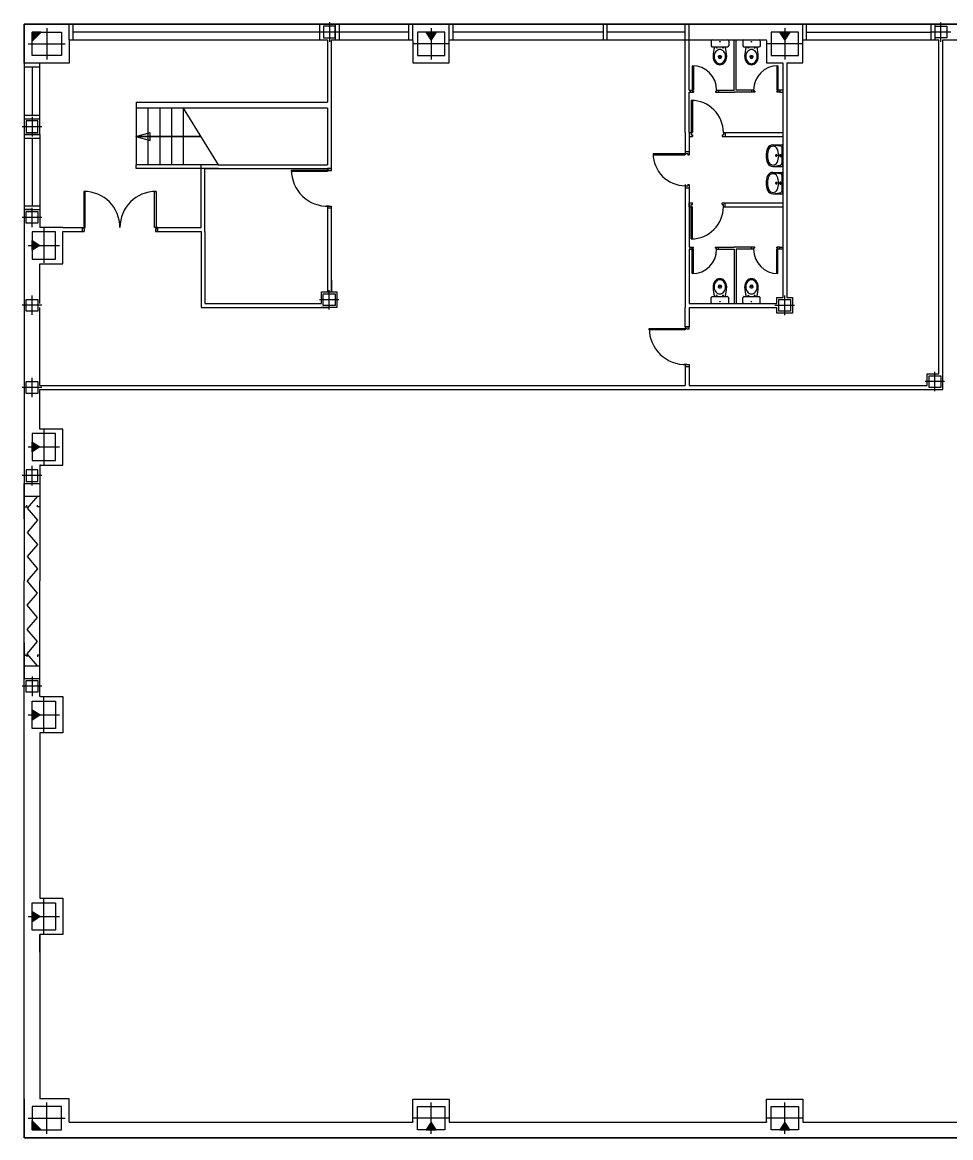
# Model space of a CAD drawing. Header units: millimetres. Extents: x 2385.3 to 2433.2, y 1897.2 to 1967.
# Drawn here: x 2385.91 to 2409.71, y 1938.44 to 1967.03 of the extents above; entities that cross this region are included whole.
import ezdxf

# ---------------------------------------------------------------- set-up
doc = ezdxf.new("R2010")
doc.units = ezdxf.units.MM
doc.linetypes.add('PLANTA1$0$CONTINUA', pattern=[0])

msp = doc.modelspace()

# ---------------------------------------------------------------- hatches: boundary and pattern name
for points in [[(2386.39, 1966.785), (2386.161, 1966.785), (2386.161, 1966.555)], [(2396.516, 1966.785), (2396.391, 1966.585), (2396.266, 1966.785)], [(2405.58, 1966.785), (2405.455, 1966.585), (2405.33, 1966.785)], [(2386.161, 1961.442), (2386.361, 1961.317), (2386.161, 1961.192)], [(2386.161, 1956.274), (2386.361, 1956.149), (2386.161, 1956.024)], [(2386.161, 1949.155), (2386.361, 1949.28), (2386.161, 1949.405)], [(2386.161, 1943.987), (2386.361, 1944.112), (2386.161, 1944.237)], [(2386.39, 1938.644), (2386.161, 1938.644), (2386.161, 1938.874)], [(2396.516, 1938.644), (2396.391, 1938.844), (2396.266, 1938.644)], [(2405.58, 1938.644), (2405.455, 1938.844), (2405.33, 1938.644)]]:
    msp.add_hatch(color=256).paths.add_polyline_path(points)

# ---------------------------------------------------------------- linework, layer by layer
for p, q in [((2393.782, 1967.035, 0), (2393.782, 1966.535, 0)), ((2409.457, 1966.533), (2409.457, 1967.033)), ((2385.961, 1965.985, 0), (2385.961, 1966.985, 0)), ((2385.961, 1966.985, 0), (2387.111, 1966.985, 0)), ((2395.908, 1966.985), (2385.961, 1966.985)), ((2385.961, 1966.985), (2385.961, 1966.185)), ((2385.961, 1966.985), (2433.249, 1966.985)), ((2386.161, 1966.185, 0), (2386.161, 1966.785, 0)), ((2386.161, 1966.785, 0), (2386.911, 1966.785, 0)), ((2386.39, 1966.785, 0), (2386.161, 1966.785, 0)), ((2386.161, 1966.785, 0), (2386.161, 1966.555, 0)), ((2386.161, 1966.555, 0), (2386.39, 1966.785, 0)), ((2386.536, 1966.885, 0), (2386.536, 1966.085, 0)), ((2386.911, 1966.785, 0), (2386.911, 1966.485, 0)), ((2387.111, 1966.585, 0), (2387.111, 1966.985)), ((2387.111, 1966.585, 0), (2387.111, 1966.985, 0)), ((2387.211, 1966.585, 0), (2387.211, 1966.985, 0)), ((2393.532, 1966.785, 0), (2387.211, 1966.785, 0)), ((2393.532, 1966.985, 0), (2393.532, 1966.585)), ((2394.032, 1966.785, 0), (2393.532, 1966.785, 0)), ((2393.932, 1966.935, 0), (2393.632, 1966.935, 0)), ((2393.632, 1966.935, 0), (2393.632, 1966.635, 0)), ((2393.732, 1966.985, 0), (2393.732, 1966.985, 0)), ((2393.932, 1966.985), (2393.932, 1966.585, 0)), ((2393.932, 1966.635, 0), (2393.932, 1966.935, 0)), ((2394.032, 1966.985), (2394.032, 1966.585, 0)), ((2395.821, 1966.785), (2394.032, 1966.785, 0)), ((2395.821, 1966.585, 0), (2395.821, 1966.985)), ((2404.986, 1966.985), (2395.921, 1966.985)), ((2395.921, 1966.585, 0), (2395.921, 1966.985)), ((2396.741, 1966.785, 0), (2396.041, 1966.785, 0)), ((2396.041, 1966.785, 0), (2396.041, 1966.485, 0)), ((2396.391, 1966.585, 0), (2396.266, 1966.785, 0)), ((2396.266, 1966.785, 0), (2396.516, 1966.785, 0)), ((2396.391, 1966.885, 0), (2396.391, 1966.085, 0)), ((2396.516, 1966.785, 0), (2396.391, 1966.585, 0)), ((2396.741, 1966.185, 0), (2396.741, 1966.785, 0)), ((2396.851, 1966.585, 0), (2396.851, 1966.985)), ((2396.951, 1966.585, 0), (2396.951, 1966.985)), ((2400.805, 1966.785), (2396.951, 1966.785)), ((2400.805, 1966.585), (2400.805, 1966.985)), ((2400.805, 1966.585, 0), (2400.805, 1966.985, 0)), ((2400.905, 1966.585, 0), (2400.905, 1966.985, 0)), ((2402.905, 1966.785, 0), (2400.905, 1966.785, 0)), ((2402.905, 1966.585, 0), (2402.905, 1966.985, 0)), ((2403.005, 1966.585, 0), (2403.005, 1966.985, 0)), ((2414.05, 1966.985, 0), (2404.986, 1966.985, 0)), ((2405.805, 1966.785), (2405.105, 1966.785)), ((2405.105, 1966.785), (2405.105, 1966.485)), ((2405.455, 1966.585), (2405.33, 1966.785)), ((2405.33, 1966.785), (2405.58, 1966.785)), ((2405.455, 1966.885), (2405.455, 1966.085)), ((2405.58, 1966.785), (2405.455, 1966.585)), ((2405.805, 1966.185), (2405.805, 1966.785)), ((2405.915, 1966.585, 0), (2405.915, 1966.985, 0)), ((2406.015, 1966.585, 0), (2406.015, 1966.985, 0)), ((2406.015, 1966.785, 0), (2409.207, 1966.783)), ((2409.207, 1966.585), (2409.207, 1966.985)), ((2409.707, 1966.783), (2409.207, 1966.783)), ((2409.307, 1966.585, 0), (2409.307, 1966.985)), ((2409.307, 1966.633), (2409.307, 1966.933)), ((2409.307, 1966.933), (2409.607, 1966.933)), ((2409.607, 1966.933), (2409.607, 1966.633)), ((2386.061, 1966.485, 0), (2387.011, 1966.485, 0)), ((2386.911, 1966.485, 0), (2386.911, 1966.185, 0)), ((2387.111, 1966.585, 0), (2387.111, 1966.485, 0)), ((2387.111, 1966.485, 0), (2387.111, 1965.985, 0)), ((2393.632, 1966.635, 0), (2393.932, 1966.635, 0)), ((2393.732, 1966.585, 0), (2393.732, 1964.985, 0)), ((2395.921, 1966.569, 0), (2395.921, 1966.585, 0)), ((2396.841, 1966.485, 0), (2395.941, 1966.485, 0)), ((2396.041, 1966.485, 0), (2396.041, 1966.185, 0)), ((2400.805, 1966.585, 0), (2400.905, 1966.585, 0)), ((2402.905, 1964.207), (2402.905, 1966.585)), ((2403.005, 1965.298), (2403.005, 1966.585, 0)), ((2403.566, 1966.555, 0), (2403.566, 1966.435, 0)), ((2403.596, 1966.585, 0), (2403.986, 1966.585, 0)), ((2404.016, 1966.555, 0), (2404.016, 1966.435, 0)), ((2404.375, 1966.555, 0), (2404.375, 1966.435, 0)), ((2404.405, 1966.585, 0), (2404.795, 1966.585, 0)), ((2404.825, 1966.555, 0), (2404.825, 1966.435, 0)), ((2404.986, 1966.569, 0), (2404.986, 1966.585, 0)), ((2405.905, 1966.485), (2405.005, 1966.485)), ((2405.105, 1966.485), (2405.105, 1966.185)), ((2409.607, 1966.633), (2409.307, 1966.633)), ((2409.405, 1958.027), (2409.405, 1966.585)), ((2409.505, 1957.624), (2409.505, 1966.585)), ((2386.911, 1966.185, 0), (2386.161, 1966.185, 0)), ((2396.041, 1966.185, 0), (2396.741, 1966.185, 0)), ((2403.568, 1966.428, 0), (2403.587, 1966.408, 0)), ((2403.594, 1966.405, 0), (2403.988, 1966.405, 0)), ((2404.013, 1966.428, 0), (2403.995, 1966.408, 0)), ((2404.378, 1966.428, 0), (2404.396, 1966.408, 0)), ((2404.403, 1966.405, 0), (2404.797, 1966.405, 0)), ((2404.823, 1966.428, 0), (2404.804, 1966.408, 0)), ((2405.105, 1966.185), (2405.805, 1966.185)), ((2385.961, 1965.985, 0), (2385.961, 1965.985, 0)), ((2385.961, 1965.985, 0), (2385.961, 1964.158, 0)), ((2386.361, 1965.985, 0), (2385.961, 1965.985, 0)), ((2386.361, 1965.885, 0), (2385.961, 1965.885, 0)), ((2386.161, 1965.885, 0), (2386.161, 1964.658)), ((2387.111, 1965.985, 0), (2386.361, 1965.985, 0)), ((2403.083, 1965.923, 0), (2403.083, 1965.273, 0)), ((2403.113, 1965.923, 0), (2403.113, 1965.298, 0)), ((2403.745, 1966.156, 0), (2403.745, 1966.157, 0)), ((2403.836, 1966.156, 0), (2403.836, 1966.157, 0)), ((2404.555, 1966.156, 0), (2404.555, 1966.157, 0)), ((2404.646, 1966.156, 0), (2404.646, 1966.157, 0)), ((2405.247, 1965.923, 0), (2405.247, 1965.298, 0)), ((2405.278, 1965.923, 0), (2405.278, 1965.273, 0)), ((2405.405, 1965.995), (2405.405, 1959.979)), ((2405.405, 1965.995, 0), (2405.405, 1964.048)), ((2405.505, 1965.995), (2405.505, 1959.979)), ((2403.005, 1964.207), (2403.005, 1965.248)), ((2403.033, 1965.298), (2403.033, 1965.248)), ((2403.033, 1965.298, 0), (2403.113, 1965.298, 0)), ((2403.033, 1965.248, 0), (2403.113, 1965.248, 0)), ((2403.033, 1965.248, 0), (2403.113, 1965.248, 0)), ((2403.055, 1965.032, 0), (2403.055, 1964.148, 0)), ((2403.083, 1965.273, 0), (2403.113, 1965.273, 0)), ((2403.086, 1965.032, 0), (2403.086, 1964.207, 0)), ((2403.113, 1965.273, 0), (2403.113, 1965.248, 0)), ((2403.677, 1965.273, 0), (2403.708, 1965.273, 0)), ((2403.677, 1965.273, 0), (2403.677, 1965.248, 0)), ((2403.677, 1965.248, 0), (2403.758, 1965.248, 0)), ((2403.708, 1965.298, 0), (2403.708, 1965.273, 0)), ((2403.708, 1965.298, 0), (2403.758, 1965.298, 0)), ((2404.653, 1965.298, 0), (2404.603, 1965.298, 0)), ((2404.683, 1965.248, 0), (2404.603, 1965.248, 0)), ((2404.653, 1965.298, 0), (2404.653, 1965.273, 0)), ((2404.683, 1965.273, 0), (2404.653, 1965.273, 0)), ((2404.683, 1965.273, 0), (2404.683, 1965.248, 0)), ((2405.328, 1965.298, 0), (2405.247, 1965.298, 0)), ((2405.247, 1965.273, 0), (2405.247, 1965.248, 0)), ((2405.278, 1965.273, 0), (2405.247, 1965.273, 0)), ((2405.328, 1965.248, 0), (2405.247, 1965.248, 0)), ((2405.328, 1965.248, 0), (2405.247, 1965.248, 0)), ((2405.328, 1965.298), (2405.328, 1965.248)), ((2405.328, 1965.248, 0), (2405.405, 1965.248, 0)), ((2388.832, 1964.985, 0), (2389.939, 1964.985, 0)), ((2388.832, 1964.985, 0), (2388.832, 1964.835, 0)), ((2393.732, 1964.835, 0), (2388.832, 1964.835, 0)), ((2388.832, 1964.835, 0), (2388.832, 1963.385, 0)), ((2389.132, 1964.835, 0), (2389.132, 1963.385, 0)), ((2389.432, 1964.835, 0), (2389.432, 1963.385, 0)), ((2389.732, 1964.835, 0), (2389.732, 1963.385, 0)), ((2389.939, 1964.985, 0), (2393.732, 1964.985, 0)), ((2390.032, 1964.835, 0), (2390.932, 1963.385, 0)), ((2390.032, 1964.835, 0), (2390.032, 1963.385, 0)), ((2393.732, 1964.835, 0), (2393.732, 1963.385, 0)), ((2385.961, 1964.658, 0), (2386.361, 1964.658)), ((2385.961, 1964.558, 0), (2386.361, 1964.558)), ((2386.311, 1964.508), (2386.011, 1964.508)), ((2386.011, 1964.508), (2386.011, 1964.208)), ((2386.161, 1964.608), (2386.161, 1964.108)), ((2386.311, 1964.208), (2386.311, 1964.508)), ((2386.411, 1964.358), (2385.911, 1964.358)), ((2386.011, 1964.208), (2386.311, 1964.208)), ((2388.821, 1964.11, 0), (2389.186, 1964.212, 0)), ((2389.186, 1964.008, 0), (2389.186, 1964.212, 0)), ((2402.905, 1964.207), (2402.905, 1964.107)), ((2403.005, 1964.207), (2403.005, 1964.107)), ((2403.005, 1964.207, 0), (2403.086, 1964.207, 0)), ((2403.88, 1964.207, 0), (2403.88, 1964.148, 0)), ((2403.88, 1964.207, 0), (2403.93, 1964.207, 0)), ((2403.905, 1964.207), (2405.405, 1964.207)), ((2403.93, 1964.207), (2403.93, 1964.107)), ((2385.961, 1964.158, 0), (2386.361, 1964.158)), ((2386.361, 1964.158), (2385.961, 1964.158)), ((2385.961, 1964.158, 0), (2385.961, 1962.233, 0)), ((2386.361, 1964.058), (2385.961, 1964.058)), ((2386.161, 1964.058), (2386.161, 1962.333)), ((2386.361, 1964.158), (2386.361, 1962.233)), ((2388.821, 1964.11, 0), (2389.186, 1964.008, 0)), ((2390.482, 1964.11, 0), (2388.832, 1964.11, 0)), ((2388.847, 1964.11, 0), (2390.482, 1964.11, 0)), ((2402.905, 1964.107), (2402.905, 1963.64)), ((2403.005, 1964.107, 0), (2403.086, 1964.107, 0)), ((2403.005, 1964.107, 0), (2403.086, 1964.107, 0)), ((2403.005, 1964.107), (2403.005, 1963.64)), ((2403.055, 1964.148, 0), (2403.086, 1964.148, 0)), ((2403.086, 1964.148, 0), (2403.086, 1964.107, 0)), ((2403.85, 1964.148, 0), (2403.88, 1964.148, 0)), ((2403.85, 1964.148, 0), (2403.85, 1964.107, 0)), ((2403.85, 1964.107, 0), (2403.93, 1964.107, 0)), ((2403.905, 1964.107), (2405.405, 1964.107)), ((2405.152, 1963.892), (2405.388, 1963.892)), ((2405.152, 1963.892), (2405.331, 1963.866)), ((2405.405, 1964.107), (2405.405, 1962.407)), ((2402.08, 1963.67), (2402.965, 1963.67)), ((2402.081, 1963.64), (2402.905, 1963.64)), ((2402.905, 1963.72, 0), (2403.005, 1963.72, 0)), ((2402.905, 1963.72), (2402.905, 1963.64)), ((2402.965, 1963.67), (2402.965, 1963.64)), ((2402.965, 1963.64), (2403.005, 1963.64)), ((2403.005, 1963.72), (2403.005, 1963.64)), ((2403.005, 1963.72), (2403.005, 1963.64)), ((2405.274, 1963.617), (2405.206, 1963.617)), ((2405.24, 1963.583), (2405.24, 1963.651)), ((2405.387, 1963.617), (2405.302, 1963.617)), ((2405.344, 1963.575), (2405.344, 1963.659)), ((2405.388, 1963.436), (2405.388, 1963.799)), ((2405.405, 1963.359), (2405.405, 1963.875)), ((2390.932, 1963.385, 0), (2388.832, 1963.385, 0)), ((2388.832, 1963.285, 0), (2388.832, 1963.385, 0)), ((2390.491, 1961.776, 0), (2390.491, 1963.385, 0)), ((2390.932, 1963.385, 0), (2393.732, 1963.385, 0)), ((2405.152, 1963.342), (2405.331, 1963.369)), ((2405.152, 1963.342), (2405.388, 1963.342)), ((2390.932, 1963.285, 0), (2388.832, 1963.285, 0)), ((2390.591, 1963.285, 0), (2393.732, 1963.285, 0)), ((2390.591, 1961.676, 0), (2390.591, 1963.285, 0)), ((2393.732, 1963.285, 0), (2393.732, 1963.212, 0)), ((2393.732, 1963.285, 0), (2393.83, 1963.285, 0)), ((2393.732, 1963.247, 0), (2393.732, 1963.212, 0)), ((2405.152, 1963.189), (2405.388, 1963.189)), ((2405.152, 1963.189), (2405.331, 1963.162)), ((2405.388, 1962.732), (2405.388, 1963.095)), ((2405.405, 1962.656), (2405.405, 1963.172)), ((2402.905, 1962.875), (2402.905, 1959.724)), ((2402.905, 1962.845), (2402.965, 1962.845)), ((2402.905, 1962.845), (2402.905, 1962.795)), ((2402.905, 1962.795, 0), (2403.005, 1962.795, 0)), ((2402.965, 1962.875), (2402.965, 1962.845)), ((2402.965, 1962.875), (2403.005, 1962.875)), ((2403.005, 1962.875), (2403.005, 1962.795)), ((2403.005, 1962.845), (2403.005, 1961.267)), ((2405.274, 1962.914), (2405.206, 1962.914)), ((2405.24, 1962.88), (2405.24, 1962.948)), ((2405.387, 1962.914), (2405.302, 1962.914)), ((2405.344, 1962.872), (2405.344, 1962.956)), ((2405.152, 1962.639), (2405.331, 1962.665)), ((2405.152, 1962.639), (2405.388, 1962.639)), ((2385.961, 1962.333, 0), (2386.361, 1962.333)), ((2385.961, 1962.233, 0), (2385.961, 1956.92, 0)), ((2386.161, 1962.233), (2385.961, 1962.233, 0)), ((2385.961, 1962.233, 0), (2386.361, 1962.233)), ((2386.011, 1961.883), (2386.011, 1962.183)), ((2386.011, 1962.183), (2386.311, 1962.183)), ((2386.161, 1961.783), (2386.161, 1962.283)), ((2386.161, 1962.233), (2386.361, 1962.233)), ((2386.311, 1962.183), (2386.311, 1961.883)), ((2386.361, 1962.233), (2386.361, 1961.883)), ((2393.767, 1962.323, 0), (2393.697, 1962.323, 0)), ((2393.732, 1962.323, 0), (2393.732, 1960.123, 0)), ((2393.732, 1962.276, 0), (2393.832, 1962.276, 0)), ((2393.767, 1962.323, 0), (2393.832, 1962.323, 0)), ((2403.005, 1962.307), (2403.005, 1962.407)), ((2403.005, 1962.407, 0), (2403.086, 1962.407, 0)), ((2403.005, 1962.407, 0), (2403.086, 1962.407, 0)), ((2403.005, 1962.307, 0), (2403.086, 1962.307, 0)), ((2403.055, 1961.482, 0), (2403.055, 1962.367, 0)), ((2403.055, 1962.367, 0), (2403.086, 1962.367, 0)), ((2403.086, 1962.367, 0), (2403.086, 1962.407, 0)), ((2403.086, 1961.483, 0), (2403.086, 1962.307, 0)), ((2403.85, 1962.367, 0), (2403.85, 1962.407, 0)), ((2403.85, 1962.407, 0), (2403.93, 1962.407, 0)), ((2403.85, 1962.367, 0), (2403.88, 1962.367, 0)), ((2403.88, 1962.307, 0), (2403.88, 1962.367, 0)), ((2403.88, 1962.307, 0), (2403.93, 1962.307, 0)), ((2403.905, 1962.407), (2405.405, 1962.407)), ((2403.905, 1962.307), (2405.405, 1962.307)), ((2403.93, 1962.307), (2403.93, 1962.407)), ((2386.411, 1962.033), (2385.911, 1962.033)), ((2386.311, 1961.883), (2386.011, 1961.883)), ((2386.361, 1961.883), (2386.361, 1961.777, 0)), ((2386.761, 1961.667, 0), (2386.161, 1961.667, 0)), ((2386.161, 1961.667, 0), (2386.161, 1960.967, 0)), ((2386.461, 1961.767, 0), (2386.461, 1960.867, 0)), ((2386.761, 1960.967, 0), (2386.761, 1961.667, 0)), ((2386.951, 1961.776, 0), (2387.523, 1961.776)), ((2386.951, 1961.676, 0), (2387.498, 1961.676)), ((2389.376, 1961.776, 0), (2389.376, 1961.677, 0)), ((2389.376, 1961.776, 0), (2390.491, 1961.776, 0)), ((2389.376, 1961.676, 0), (2390.491, 1961.676, 0)), ((2390.491, 1961.676, 0), (2390.491, 1959.724)), ((2390.591, 1961.676, 0), (2390.591, 1959.824)), ((2386.061, 1961.317, 0), (2386.861, 1961.317, 0)), ((2386.161, 1961.442, 0), (2386.361, 1961.317, 0)), ((2386.161, 1961.192, 0), (2386.161, 1961.442, 0)), ((2386.361, 1961.317, 0), (2386.161, 1961.192, 0)), ((2403.033, 1961.267, 0), (2403.005, 1961.267)), ((2403.005, 1961.217), (2403.005, 1959.824)), ((2403.033, 1961.217), (2403.033, 1961.267)), ((2403.033, 1961.267, 0), (2403.113, 1961.267, 0)), ((2403.033, 1961.267, 0), (2403.113, 1961.267, 0)), ((2403.033, 1961.217, 0), (2403.113, 1961.217, 0)), ((2403.083, 1961.242, 0), (2403.113, 1961.242, 0)), ((2403.083, 1960.592, 0), (2403.083, 1961.242, 0)), ((2403.113, 1961.242, 0), (2403.113, 1961.267, 0)), ((2403.113, 1960.592, 0), (2403.113, 1961.217, 0)), ((2403.677, 1961.242, 0), (2403.677, 1961.267, 0)), ((2403.677, 1961.267, 0), (2403.758, 1961.267, 0)), ((2403.677, 1961.242, 0), (2403.708, 1961.242, 0)), ((2403.708, 1961.217, 0), (2403.708, 1961.242, 0)), ((2403.708, 1961.217, 0), (2403.758, 1961.217, 0)), ((2404.683, 1961.267, 0), (2404.603, 1961.267, 0)), ((2404.653, 1961.217, 0), (2404.603, 1961.217, 0)), ((2404.683, 1961.242, 0), (2404.653, 1961.242, 0)), ((2404.653, 1961.217, 0), (2404.653, 1961.242, 0)), ((2404.683, 1961.242, 0), (2404.683, 1961.267, 0)), ((2405.328, 1961.267, 0), (2405.247, 1961.267, 0)), ((2405.328, 1961.267, 0), (2405.247, 1961.267, 0)), ((2405.247, 1961.242, 0), (2405.247, 1961.267, 0)), ((2405.278, 1961.242, 0), (2405.247, 1961.242, 0)), ((2405.328, 1961.217, 0), (2405.247, 1961.217, 0)), ((2405.247, 1960.592, 0), (2405.247, 1961.217, 0)), ((2405.278, 1960.592, 0), (2405.278, 1961.242, 0)), ((2405.328, 1961.217), (2405.328, 1961.267)), ((2405.328, 1961.267, 0), (2405.405, 1961.267, 0)), ((2386.161, 1960.967, 0), (2386.461, 1960.967, 0)), ((2386.461, 1960.967, 0), (2386.761, 1960.967, 0)), ((2393.732, 1960.378, 0), (2393.732, 1960.123, 0)), ((2393.776, 1959.673), (2393.776, 1960.173)), ((2393.832, 1960.425, 0), (2393.832, 1960.123, 0)), ((2403.745, 1960.253), (2403.745, 1960.251)), ((2403.836, 1960.253), (2403.836, 1960.251)), ((2404.555, 1960.253), (2404.555, 1960.251)), ((2404.646, 1960.253), (2404.646, 1960.251)), ((2386.011, 1959.633, 0), (2386.011, 1959.933, 0)), ((2386.011, 1959.933, 0), (2386.311, 1959.933, 0)), ((2386.161, 1959.533, 0), (2386.161, 1960.033, 0)), ((2386.311, 1959.933, 0), (2386.311, 1959.633, 0)), ((2394.026, 1959.923), (2393.526, 1959.923)), ((2393.576, 1959.824), (2393.576, 1960.123)), ((2393.576, 1960.123), (2393.976, 1960.123)), ((2393.626, 1959.773), (2393.626, 1960.073)), ((2393.626, 1960.073), (2393.926, 1960.073)), ((2393.926, 1960.073), (2393.926, 1959.773)), ((2393.976, 1960.123), (2393.976, 1959.724)), ((2403.566, 1959.854), (2403.566, 1959.974)), ((2403.568, 1959.98), (2403.587, 1960)), ((2403.594, 1960.004), (2403.988, 1960.004)), ((2404.013, 1959.98), (2403.995, 1960)), ((2404.016, 1959.854), (2404.016, 1959.974)), ((2404.375, 1959.854), (2404.375, 1959.974)), ((2404.378, 1959.98), (2404.396, 1960)), ((2404.403, 1960.004), (2404.797, 1960.004)), ((2404.823, 1959.98), (2404.804, 1960)), ((2404.825, 1959.854), (2404.825, 1959.974)), ((2405.254, 1959.824), (2405.254, 1959.979)), ((2405.254, 1959.979), (2405.405, 1959.979)), ((2405.303, 1959.629), (2405.303, 1959.929)), ((2405.303, 1959.929), (2405.603, 1959.929)), ((2405.453, 1959.529), (2405.453, 1960.029)), ((2405.505, 1959.979), (2405.653, 1959.979)), ((2405.603, 1959.929), (2405.603, 1959.629)), ((2405.653, 1959.979), (2405.653, 1959.58)), ((2386.411, 1959.783, 0), (2385.911, 1959.783, 0)), ((2386.311, 1959.633, 0), (2386.011, 1959.633, 0)), ((2390.491, 1959.724), (2393.776, 1959.724)), ((2390.591, 1959.824), (2393.576, 1959.824)), ((2393.976, 1959.724), (2393.576, 1959.724)), ((2393.926, 1959.773), (2393.626, 1959.773)), ((2402.905, 1959.225), (2402.905, 1959.724)), ((2403.004, 1959.724), (2405.254, 1959.724)), ((2403.004, 1959.724), (2403.004, 1959.225)), ((2403.005, 1959.824), (2405.254, 1959.824)), ((2403.596, 1959.824), (2403.986, 1959.824)), ((2404.405, 1959.824), (2404.795, 1959.824)), ((2405.703, 1959.779), (2405.203, 1959.779)), ((2405.254, 1959.58), (2405.254, 1959.724)), ((2405.603, 1959.629), (2405.303, 1959.629)), ((2405.653, 1959.58), (2405.254, 1959.58)), ((2385.961, 1959.145, 0), (2385.961, 1956.131, 0)), ((2402.905, 1959.225), (2403.004, 1959.225, 0)), ((2402.905, 1959.187), (2402.905, 1959.152)), ((2402.94, 1958.263), (2402.87, 1958.263)), ((2402.905, 1958.262), (2402.905, 1957.724)), ((2402.905, 1958.215), (2403.005, 1958.215)), ((2402.94, 1958.263), (2403.005, 1958.263)), ((2403.004, 1958.263), (2403.004, 1957.724)), ((2386.161, 1957.424), (2386.161, 1957.924)), ((2409.101, 1957.724), (2409.101, 1958.027)), ((2409.101, 1958.027), (2409.405, 1958.027)), ((2409.151, 1957.677), (2409.151, 1957.977)), ((2409.151, 1957.977), (2409.451, 1957.977)), ((2409.3, 1957.577), (2409.3, 1958.077)), ((2409.451, 1957.977), (2409.451, 1957.677)), ((2386.411, 1957.674), (2385.911, 1957.674)), ((2386.011, 1957.524), (2386.011, 1957.824)), ((2386.011, 1957.824), (2386.311, 1957.824)), ((2386.311, 1957.824), (2386.311, 1957.524)), ((2386.361, 1957.724), (2387.498, 1957.724)), ((2386.361, 1957.624), (2387.523, 1957.624)), ((2386.361, 1957.624), (2409.505, 1957.624)), ((2387.498, 1957.724), (2402.905, 1957.724)), ((2403.004, 1957.724), (2405.406, 1957.724)), ((2405.406, 1957.724), (2409.101, 1957.724)), ((2409.55, 1957.827), (2409.051, 1957.827)), ((2409.451, 1957.677), (2409.151, 1957.677)), ((2386.311, 1957.524), (2386.011, 1957.524)), ((2385.961, 1956.609, 0), (2385.961, 1955.215, 0)), ((2386.761, 1956.499, 0), (2386.161, 1956.499, 0)), ((2386.161, 1956.499, 0), (2386.161, 1955.799, 0)), ((2386.461, 1956.599, 0), (2386.461, 1955.699, 0)), ((2386.761, 1955.799, 0), (2386.761, 1956.499, 0)), ((2386.161, 1956.274, 0), (2386.361, 1956.149, 0)), ((2386.161, 1956.024, 0), (2386.161, 1956.274, 0)), ((2386.061, 1956.149, 0), (2386.861, 1956.149, 0)), ((2386.361, 1956.149, 0), (2386.161, 1956.024, 0)), ((2386.161, 1955.799, 0), (2386.461, 1955.799, 0)), ((2386.161, 1955.165, 0), (2386.161, 1955.665, 0)), ((2386.376, 1955.679, 0), (2386.361, 1955.679, 0)), ((2386.361, 1955.679, 0), (2386.361, 1955.215, 0)), ((2386.461, 1955.799, 0), (2386.761, 1955.799, 0)), ((2386.411, 1955.415, 0), (2385.911, 1955.415, 0)), ((2386.311, 1955.565, 0), (2386.011, 1955.565, 0)), ((2386.011, 1955.565, 0), (2386.011, 1955.265, 0)), ((2386.311, 1955.265, 0), (2386.311, 1955.565, 0)), ((2385.961, 1955.215, 0), (2385.961, 1952.715, 0)), ((2385.961, 1955.215, 0), (2386.361, 1955.215, 0)), ((2385.961, 1954.304, 0), (2385.961, 1955.215, 0)), ((2385.961, 1955.215, 0), (2386.361, 1955.215, 0)), ((2386.011, 1955.265, 0), (2386.311, 1955.265, 0)), ((2386.361, 1955.215, 0), (2386.361, 1952.715, 0)), ((2386.361, 1955.215, 0), (2386.361, 1954.304, 0)), ((2385.965, 1954.892, 0), (2386.361, 1954.892, 0)), ((2386.297, 1954.892, 0), (2386.033, 1954.581, 0)), ((2385.965, 1954.575, 0), (2385.965, 1954.614, 0)), ((2385.965, 1954.614, 0), (2386.028, 1954.614, 0)), ((2386.028, 1954.614, 0), (2386.028, 1954.658, 0)), ((2386.033, 1954.581, 0), (2386.297, 1954.27, 0)), ((2386.297, 1954.614, 0), (2386.297, 1954.658, 0)), ((2386.365, 1954.614, 0), (2386.297, 1954.614, 0)), ((2386.297, 1954.27, 0), (2386.033, 1953.959, 0)), ((2386.033, 1953.959, 0), (2386.297, 1953.648, 0)), ((2386.297, 1953.648, 0), (2386.033, 1953.338, 0)), ((2386.033, 1953.338, 0), (2386.297, 1953.027, 0)), ((2386.297, 1953.027, 0), (2386.032, 1952.715, 0)), ((2385.961, 1950.215, 0), (2385.961, 1952.715, 0)), ((2386.297, 1952.403, 0), (2386.032, 1952.715, 0)), ((2386.361, 1950.215, 0), (2386.361, 1952.715, 0)), ((2386.033, 1952.092, 0), (2386.297, 1952.403, 0)), ((2386.297, 1951.781, 0), (2386.033, 1952.092, 0)), ((2386.033, 1951.47, 0), (2386.297, 1951.781, 0)), ((2386.297, 1951.159, 0), (2386.033, 1951.47, 0)), ((2385.961, 1951.125, 0), (2385.961, 1950.215, 0)), ((2386.033, 1950.849, 0), (2386.297, 1951.159, 0)), ((2386.361, 1950.215, 0), (2386.361, 1951.125, 0)), ((2385.965, 1950.854, 0), (2385.965, 1950.815, 0)), ((2385.965, 1950.815, 0), (2386.028, 1950.815, 0)), ((2386.028, 1950.815, 0), (2386.028, 1950.771, 0)), ((2386.297, 1950.538, 0), (2386.033, 1950.849, 0)), ((2386.365, 1950.815, 0), (2386.297, 1950.815, 0)), ((2386.297, 1950.815, 0), (2386.297, 1950.771, 0)), ((2385.965, 1950.538, 0), (2386.361, 1950.538, 0)), ((2385.961, 1948.82, 0), (2385.961, 1950.215, 0)), ((2385.961, 1950.215, 0), (2386.361, 1950.215, 0)), ((2385.961, 1950.215, 0), (2386.361, 1950.215, 0)), ((2386.011, 1949.865, 0), (2386.011, 1950.165, 0)), ((2386.011, 1950.165, 0), (2386.311, 1950.165, 0)), ((2386.161, 1950.265, 0), (2386.161, 1949.765, 0)), ((2386.311, 1950.165, 0), (2386.311, 1949.865, 0)), ((2386.361, 1949.75, 0), (2386.361, 1950.215, 0)), ((2386.411, 1950.015, 0), (2385.911, 1950.015, 0)), ((2386.311, 1949.865, 0), (2386.011, 1949.865, 0)), ((2386.161, 1948.93, 0), (2386.161, 1949.63, 0)), ((2386.161, 1949.63, 0), (2386.461, 1949.63, 0)), ((2386.376, 1949.75, 0), (2386.361, 1949.75, 0)), ((2386.461, 1948.83, 0), (2386.461, 1949.73, 0)), ((2386.461, 1949.63, 0), (2386.761, 1949.63, 0)), ((2386.761, 1949.63, 0), (2386.761, 1948.93, 0)), ((2385.961, 1946.285, 0), (2385.961, 1949.299, 0)), ((2386.361, 1949.28, 0), (2386.161, 1949.405, 0)), ((2386.161, 1949.405, 0), (2386.161, 1949.155, 0)), ((2386.061, 1949.28, 0), (2386.861, 1949.28, 0)), ((2386.161, 1949.155, 0), (2386.361, 1949.28, 0)), ((2386.761, 1948.93, 0), (2386.161, 1948.93, 0)), ((2385.961, 1939.444, 0), (2385.961, 1948.509, 0)), ((2386.161, 1943.762, 0), (2386.161, 1944.462, 0)), ((2386.161, 1944.462, 0), (2386.461, 1944.462, 0)), ((2386.461, 1943.662, 0), (2386.461, 1944.562, 0)), ((2386.461, 1944.462, 0), (2386.761, 1944.462, 0)), ((2386.761, 1944.462, 0), (2386.761, 1943.762, 0)), ((2386.361, 1944.112, 0), (2386.161, 1944.237, 0)), ((2386.161, 1944.237, 0), (2386.161, 1943.987, 0)), ((2386.061, 1944.112, 0), (2386.861, 1944.112, 0)), ((2386.161, 1943.987, 0), (2386.361, 1944.112, 0)), ((2386.761, 1943.762, 0), (2386.161, 1943.762, 0)), ((2386.361, 1943.547), (2386.361, 1943.652, 0)), ((2386.361, 1943.197), (2386.361, 1943.547)), ((2385.961, 1939.444, 0), (2385.961, 1941.272, 0)), ((2385.961, 1939.444, 0), (2385.961, 1939.444, 0)), ((2385.961, 1939.444, 0), (2385.961, 1938.444, 0)), ((2387.111, 1939.444, 0), (2386.361, 1939.444, 0)), ((2386.536, 1938.544, 0), (2386.536, 1939.344, 0)), ((2387.111, 1938.944, 0), (2387.111, 1939.444, 0)), ((2396.391, 1938.544, 0), (2396.391, 1939.344, 0)), ((2405.455, 1938.544), (2405.455, 1939.344)), ((2385.961, 1938.444), (2385.961, 1939.244)), ((2386.911, 1939.244, 0), (2386.161, 1939.244, 0)), ((2386.161, 1939.244, 0), (2386.161, 1938.644, 0)), ((2386.911, 1938.944, 0), (2386.911, 1939.244, 0)), ((2396.041, 1938.944, 0), (2396.041, 1939.244, 0)), ((2396.041, 1939.244, 0), (2396.741, 1939.244, 0)), ((2396.741, 1939.244, 0), (2396.741, 1938.644, 0)), ((2405.105, 1938.944), (2405.105, 1939.244)), ((2405.105, 1939.244), (2405.805, 1939.244)), ((2405.805, 1939.244), (2405.805, 1938.644)), ((2386.061, 1938.944, 0), (2387.011, 1938.944, 0)), ((2386.161, 1938.644, 0), (2386.161, 1938.874, 0)), ((2386.161, 1938.874, 0), (2386.39, 1938.644, 0)), ((2386.911, 1938.644, 0), (2386.911, 1938.944, 0)), ((2387.111, 1938.844, 0), (2387.111, 1938.944, 0)), ((2395.921, 1938.86, 0), (2395.921, 1938.844, 0)), ((2396.841, 1938.944, 0), (2395.941, 1938.944, 0)), ((2396.041, 1938.644, 0), (2396.041, 1938.944, 0)), ((2396.391, 1938.844, 0), (2396.266, 1938.644, 0)), ((2396.516, 1938.644, 0), (2396.391, 1938.844, 0)), ((2404.986, 1938.86, 0), (2404.986, 1938.844, 0)), ((2405.905, 1938.944), (2405.005, 1938.944)), ((2405.105, 1938.644), (2405.105, 1938.944)), ((2405.455, 1938.844), (2405.33, 1938.644)), ((2405.58, 1938.644), (2405.455, 1938.844)), ((2385.961, 1938.444, 0), (2387.111, 1938.444, 0)), ((2395.908, 1938.444), (2385.961, 1938.444)), ((2385.961, 1938.444), (2433.249, 1938.444)), ((2386.161, 1938.644, 0), (2386.911, 1938.644, 0)), ((2386.39, 1938.644, 0), (2386.161, 1938.644, 0)), ((2404.986, 1938.444), (2395.921, 1938.444)), ((2396.741, 1938.644, 0), (2396.041, 1938.644, 0)), ((2396.266, 1938.644, 0), (2396.516, 1938.644, 0)), ((2414.05, 1938.444, 0), (2404.986, 1938.444, 0)), ((2405.805, 1938.644), (2405.105, 1938.644)), ((2405.33, 1938.644), (2405.58, 1938.644))]:
    msp.add_line(p, q)
at = {"linetype": 'PLANTA1$0$CONTINUA'}
for p, q in [((2387.081, 1966.985), (2385.961, 1966.985)), ((2385.961, 1966.985), (2385.961, 1965.985)), ((2385.961, 1966.185), (2385.961, 1966.985)), ((2387.081, 1966.985, 0), (2404.986, 1966.985, 0)), ((2393.832, 1966.985, 0), (2393.832, 1966.985, 0)), ((2387.111, 1966.585, 0), (2393.732, 1966.585, 0)), ((2393.832, 1963.237, 0), (2393.832, 1966.585, 0)), ((2393.832, 1966.585, 0), (2395.921, 1966.585, 0)), ((2395.921, 1966.569, 0), (2395.921, 1965.995, 0)), ((2396.851, 1965.995, 0), (2396.851, 1966.585, 0)), ((2396.851, 1966.585, 0), (2400.805, 1966.585, 0)), ((2400.905, 1966.585, 0), (2402.905, 1966.585, 0)), ((2400.905, 1966.585, 0), (2403.005, 1966.585, 0)), ((2403.005, 1966.585, 0), (2404.986, 1966.585, 0)), ((2404.156, 1965.298), (2404.156, 1966.585)), ((2404.206, 1965.298), (2404.206, 1966.585)), ((2404.986, 1966.569, 0), (2404.986, 1965.995, 0)), ((2405.915, 1965.995, 0), (2405.915, 1966.585, 0)), ((2405.915, 1966.585, 0), (2409.405, 1966.585, 0)), ((2409.505, 1966.585, 0), (2414.05, 1966.585, 0)), ((2386.361, 1964.158), (2386.361, 1965.985)), ((2395.921, 1965.995, 0), (2396.851, 1965.995, 0)), ((2404.986, 1965.995, 0), (2405.405, 1965.995, 0)), ((2405.505, 1965.995, 0), (2405.915, 1965.995, 0)), ((2403.005, 1965.298), (2403.033, 1965.298)), ((2403.005, 1965.248), (2403.033, 1965.248)), ((2403.758, 1965.298), (2403.758, 1965.248)), ((2403.758, 1965.298), (2404.154, 1965.298)), ((2403.758, 1965.248), (2404.154, 1965.248)), ((2404.156, 1965.298), (2404.154, 1965.298)), ((2404.603, 1965.248), (2404.154, 1965.248)), ((2404.603, 1965.298), (2404.206, 1965.298)), ((2404.603, 1965.298), (2404.603, 1965.248)), ((2405.405, 1965.298), (2405.328, 1965.298)), ((2393.832, 1960.123, 0), (2393.832, 1962.323, 0)), ((2386.951, 1961.777, 0), (2386.361, 1961.777, 0)), ((2386.951, 1961.776, 0), (2386.951, 1961.777, 0)), ((2386.951, 1960.847, 0), (2386.951, 1961.676, 0)), ((2386.361, 1961.317, 0), (2386.361, 1961.317, 0)), ((2386.951, 1960.847, 0), (2386.951, 1961.267, 0)), ((2403.005, 1961.217), (2403.033, 1961.217)), ((2403.758, 1961.217), (2403.758, 1961.267)), ((2403.758, 1961.267), (2404.154, 1961.267)), ((2403.758, 1961.217), (2404.154, 1961.217)), ((2404.603, 1961.267), (2404.154, 1961.267)), ((2404.156, 1961.217), (2404.154, 1961.217)), ((2404.156, 1961.217), (2404.156, 1959.824)), ((2404.206, 1961.217), (2404.206, 1959.824)), ((2404.603, 1961.217), (2404.206, 1961.217)), ((2404.603, 1961.217), (2404.603, 1961.267)), ((2405.405, 1961.217), (2405.328, 1961.217)), ((2386.361, 1959.824), (2386.361, 1960.847)), ((2386.361, 1960.847, 0), (2386.951, 1960.847, 0)), ((2386.361, 1957.724), (2386.361, 1959.724)), ((2386.361, 1957.724), (2386.361, 1958.977)), ((2386.361, 1957.724), (2386.361, 1957.813)), ((2386.361, 1956.92), (2386.361, 1957.624)), ((2386.361, 1956.609), (2386.361, 1957.624)), ((2386.951, 1956.609, 0), (2386.361, 1956.609, 0)), ((2386.951, 1955.679, 0), (2386.951, 1956.609, 0)), ((2386.376, 1955.679, 0), (2386.951, 1955.679, 0)), ((2386.376, 1949.75, 0), (2386.951, 1949.75, 0)), ((2386.951, 1949.75, 0), (2386.951, 1948.82, 0)), ((2386.951, 1948.82, 0), (2386.361, 1948.82, 0)), ((2386.361, 1948.82), (2386.361, 1946.262)), ((2386.361, 1948.509), (2386.361, 1947.639)), ((2386.361, 1947.539), (2386.361, 1944.582)), ((2386.361, 1944.582, 0), (2386.951, 1944.582, 0)), ((2386.951, 1944.582, 0), (2386.951, 1944.162, 0)), ((2386.951, 1944.582, 0), (2386.951, 1943.652, 0)), ((2386.361, 1944.112, 0), (2386.361, 1944.112, 0)), ((2386.361, 1943.652), (2386.361, 1939.444)), ((2386.951, 1943.652, 0), (2386.361, 1943.652, 0)), ((2385.961, 1938.444), (2385.961, 1939.444)), ((2395.921, 1938.86, 0), (2395.921, 1939.434, 0)), ((2395.921, 1939.434, 0), (2396.851, 1939.434, 0)), ((2396.851, 1939.434, 0), (2396.851, 1938.844, 0)), ((2404.986, 1938.86, 0), (2404.986, 1939.434, 0)), ((2404.986, 1939.434, 0), (2405.915, 1939.434, 0)), ((2405.915, 1939.434, 0), (2405.915, 1938.844, 0)), ((2385.961, 1939.244), (2385.961, 1938.444)), ((2387.111, 1938.844, 0), (2393.732, 1938.844, 0)), ((2393.732, 1938.844, 0), (2395.921, 1938.844, 0)), ((2396.851, 1938.844, 0), (2404.986, 1938.844, 0)), ((2405.915, 1938.844, 0), (2409.505, 1938.844, 0)), ((2409.505, 1938.844, 0), (2414.05, 1938.844, 0)), ((2387.081, 1938.444), (2385.961, 1938.444)), ((2387.081, 1938.444, 0), (2404.986, 1938.444, 0))]:
    msp.add_line(p, q, dxfattribs=at)
at = {"color": 0, "linetype": 'ByBlock'}
for p, q in [((2392.807, 1963.212, 0), (2392.807, 1963.247, 0)), ((2392.807, 1963.247, 0), (2393.732, 1963.247, 0)), ((2393.732, 1963.212, 0), (2392.807, 1963.212, 0)), ((2393.732, 1963.285, 0), (2393.732, 1963.247, 0)), ((2393.832, 1963.285, 0), (2393.732, 1963.285, 0)), ((2393.732, 1963.247, 0), (2393.732, 1963.212, 0)), ((2393.732, 1963.247, 0), (2393.767, 1963.247, 0)), ((2393.767, 1963.247, 0), (2393.767, 1963.237, 0)), ((2393.767, 1963.237, 0), (2393.832, 1963.237, 0)), ((2393.832, 1963.237, 0), (2393.832, 1963.285, 0)), ((2387.523, 1962.701, 0), (2387.488, 1962.701, 0)), ((2387.488, 1962.701, 0), (2387.488, 1961.776, 0)), ((2387.523, 1961.776, 0), (2387.523, 1962.701, 0)), ((2389.303, 1962.701, 0), (2389.338, 1962.701, 0)), ((2389.303, 1961.776, 0), (2389.303, 1962.701, 0)), ((2389.338, 1962.701, 0), (2389.338, 1961.776, 0)), ((2387.451, 1961.776, 0), (2387.488, 1961.776, 0)), ((2387.451, 1961.676, 0), (2387.451, 1961.776, 0)), ((2387.498, 1961.676, 0), (2387.451, 1961.676, 0)), ((2387.488, 1961.776, 0), (2387.523, 1961.776, 0)), ((2387.488, 1961.776, 0), (2387.488, 1961.741, 0)), ((2387.488, 1961.741, 0), (2387.498, 1961.741, 0)), ((2387.498, 1961.741, 0), (2387.498, 1961.676, 0)), ((2389.338, 1961.776, 0), (2389.303, 1961.776, 0)), ((2389.338, 1961.741, 0), (2389.328, 1961.741, 0)), ((2389.328, 1961.741, 0), (2389.328, 1961.676, 0)), ((2389.328, 1961.676, 0), (2389.376, 1961.676, 0)), ((2389.376, 1961.776, 0), (2389.338, 1961.776, 0)), ((2389.338, 1961.776, 0), (2389.338, 1961.741, 0)), ((2389.376, 1961.676, 0), (2389.376, 1961.776, 0)), ((2401.98, 1959.152), (2401.98, 1959.187)), ((2401.98, 1959.187), (2402.905, 1959.187)), ((2402.905, 1959.152), (2401.98, 1959.152)), ((2402.905, 1959.225), (2402.905, 1959.187)), ((2403.005, 1959.225), (2402.905, 1959.225)), ((2402.905, 1959.187), (2402.905, 1959.152)), ((2402.905, 1959.187), (2402.94, 1959.187)), ((2402.94, 1959.187), (2402.94, 1959.177)), ((2402.94, 1959.177), (2403.005, 1959.177)), ((2403.005, 1959.177), (2403.005, 1959.225))]:
    msp.add_line(p, q, dxfattribs=at)
for centre, radius in [((2403.791, 1966.535, 0), 0.00692), ((2404.6, 1966.535, 0), 0.00692), ((2403.711, 1966.377, 0), 0.00692), ((2403.871, 1966.377, 0), 0.00692), ((2404.52, 1966.377, 0), 0.00692), ((2404.68, 1966.377, 0), 0.00692), ((2405.24, 1963.617), 0.0169), ((2405.344, 1963.617), 0.0254), ((2405.24, 1962.914), 0.0169), ((2405.344, 1962.914), 0.0254), ((2403.711, 1960.032), 0.00692), ((2403.791, 1959.874), 0.00692), ((2403.871, 1960.032), 0.00692), ((2404.52, 1960.032), 0.00692), ((2404.6, 1959.874), 0.00692), ((2404.68, 1960.032), 0.00692)]:
    msp.add_circle(centre, radius)
for centre, radius, start, end in [((2403.596, 1966.555, 0), 0.03, 90, 180), ((2403.986, 1966.555, 0), 0.03, 0, 90), ((2404.405, 1966.555, 0), 0.03, 90, 180), ((2404.795, 1966.555, 0), 0.03, 0, 90), ((2403.576, 1966.435, 0), 0.01, 180, 222.3196), ((2403.594, 1966.415, 0), 0.01, 222.3196, 270), ((2404.591, 1966.132, 0), 0.976, 163.7546, 178.6065), ((2403.87, 1966.156, 0), 0.225, 161.5974, 180), ((2403.831, 1966.169, 0), 0.184, 141.2277, 161.5974), ((2403.807, 1966.189, 0), 0.152, 117.2796, 141.2277), ((2403.791, 1966.219, 0), 0.118, 90, 117.2796), ((2403.76, 1966.157, 0), 0.015, 114.8228, 180), ((2403.791, 1966.091, 0), 0.088, 65.1772, 114.8228), ((2403.791, 1966.219, 0), 0.118, 62.7204, 90), ((2403.821, 1966.157, 0), 0.015, 0, 65.1772), ((2403.775, 1966.189, 0), 0.152, 38.7723, 62.7204), ((2403.75, 1966.169, 0), 0.184, 18.4026, 38.7723), ((2403.711, 1966.156, 0), 0.225, 360, 18.4026), ((2402.99, 1966.132, 0), 0.976, 1.3935, 16.2454), ((2403.988, 1966.415, 0), 0.01, 270, 317.6804), ((2404.006, 1966.435, 0), 0.01, 317.6804, 0), ((2404.385, 1966.435, 0), 0.01, 180, 222.3196), ((2404.403, 1966.415, 0), 0.01, 222.3196, 270), ((2405.401, 1966.132, 0), 0.976, 163.7546, 178.6065), ((2404.68, 1966.156, 0), 0.225, 161.5974, 180), ((2404.641, 1966.169, 0), 0.184, 141.2277, 161.5974), ((2404.616, 1966.189, 0), 0.152, 117.2796, 141.2277), ((2404.6, 1966.219, 0), 0.118, 90, 117.2796), ((2404.57, 1966.157, 0), 0.015, 114.8228, 180), ((2404.6, 1966.091, 0), 0.088, 65.1772, 114.8228), ((2404.6, 1966.219, 0), 0.118, 62.7204, 90), ((2404.631, 1966.157, 0), 0.015, 0, 65.1772), ((2404.584, 1966.189, 0), 0.152, 38.7723, 62.7204), ((2404.56, 1966.169, 0), 0.184, 18.4026, 38.7723), ((2404.521, 1966.156, 0), 0.225, 360, 18.4026), ((2403.8, 1966.132, 0), 0.976, 1.3935, 16.2454), ((2404.797, 1966.415, 0), 0.01, 270, 317.6804), ((2404.815, 1966.435, 0), 0.01, 317.6804, 0), ((2403.083, 1965.298, 0), 0.625, 360, 90), ((2403.87, 1966.156, 0), 0.254, 180, 198.4026), ((2403.831, 1966.143, 0), 0.213, 198.4026, 218.7723), ((2403.87, 1966.156, 0), 0.225, 180, 198.4026), ((2403.831, 1966.143, 0), 0.184, 198.4026, 218.7723), ((2403.807, 1966.123, 0), 0.182, 218.7723, 242.7204), ((2403.807, 1966.123, 0), 0.152, 218.7723, 242.7204), ((2403.791, 1966.092, 0), 0.147, 242.7204, 270), ((2403.791, 1966.092, 0), 0.118, 242.7204, 270), ((2403.791, 1966.156, 0), 0.0457, 180, 0), ((2403.79, 1966.099, 0), 0.0444, 37.3841, 141.5838), ((2403.791, 1966.092, 0), 0.118, 270, 297.2796), ((2403.791, 1966.092, 0), 0.147, 270, 297.2796), ((2403.775, 1966.123, 0), 0.152, 297.2796, 321.2277), ((2403.775, 1966.123, 0), 0.182, 297.2796, 321.2277), ((2403.75, 1966.143, 0), 0.184, 321.2277, 341.5974), ((2403.75, 1966.143, 0), 0.213, 321.2277, 341.5974), ((2403.711, 1966.156, 0), 0.225, 341.5974, 0), ((2403.711, 1966.156, 0), 0.254, 341.5974, 0), ((2404.68, 1966.156, 0), 0.254, 180, 198.4026), ((2404.641, 1966.143, 0), 0.213, 198.4026, 218.7723), ((2404.68, 1966.156, 0), 0.225, 180, 198.4026), ((2404.641, 1966.143, 0), 0.184, 198.4026, 218.7723), ((2404.616, 1966.123, 0), 0.182, 218.7723, 242.7204), ((2404.616, 1966.123, 0), 0.152, 218.7723, 242.7204), ((2404.6, 1966.092, 0), 0.147, 242.7204, 270), ((2404.6, 1966.092, 0), 0.118, 242.7204, 270), ((2404.6, 1966.156, 0), 0.0457, 180, 0), ((2404.6, 1966.099, 0), 0.0444, 37.3841, 141.5838), ((2404.6, 1966.092, 0), 0.118, 270, 297.2796), ((2404.6, 1966.092, 0), 0.147, 270, 297.2796), ((2405.278, 1965.298, 0), 0.625, 90, 180), ((2404.584, 1966.123, 0), 0.152, 297.2796, 321.2277), ((2404.584, 1966.123, 0), 0.182, 297.2796, 321.2277), ((2404.56, 1966.143, 0), 0.184, 321.2277, 341.5974), ((2404.56, 1966.143, 0), 0.213, 321.2277, 341.5974), ((2404.521, 1966.156, 0), 0.225, 341.5974, 0), ((2404.521, 1966.156, 0), 0.254, 341.5974, 0), ((2403.055, 1964.207, 0), 0.825, 0, 90), ((2405.152, 1963.74), 0.152, 90, 155.5415), ((2405.388, 1963.875), 0.0169, 0, 90), ((2402.905, 1963.67), 0.825, 180, 270), ((2405.422, 1963.617), 0.449, 155.5415, 204.4585), ((2405.422, 1963.617), 0.415, 155.5415, 204.4585), ((2405.152, 1963.74), 0.118, 90, 155.5415), ((2405.152, 1963.74), 0.118, 24.4585, 90), ((2404.883, 1963.617), 0.415, 335.5415, 24.4585), ((2405.321, 1963.799), 0.0677, 0, 81.5088), ((2405.152, 1963.494), 0.152, 204.4585, 270), ((2405.152, 1963.494), 0.118, 204.4585, 270), ((2405.152, 1963.494), 0.118, 270, 335.5415), ((2405.321, 1963.436), 0.0677, 278.4912, 0), ((2405.388, 1963.359), 0.0169, 270, 0), ((2405.422, 1962.914), 0.449, 155.5415, 204.4585), ((2405.422, 1962.914), 0.415, 155.5415, 204.4585), ((2405.152, 1963.037), 0.152, 90, 155.5415), ((2405.152, 1963.037), 0.118, 90, 155.5415), ((2405.152, 1963.037), 0.118, 24.4585, 90), ((2404.883, 1962.914), 0.415, 335.5415, 24.4585), ((2405.321, 1963.095), 0.0677, 0, 81.5088), ((2405.388, 1963.172), 0.0169, 0, 90), ((2405.152, 1962.791), 0.118, 204.4585, 270), ((2405.152, 1962.791), 0.118, 270, 335.5415), ((2405.152, 1962.791), 0.152, 204.4585, 270), ((2405.321, 1962.732), 0.0677, 278.4912, 0), ((2405.388, 1962.656), 0.0169, 270, 0), ((2403.055, 1962.307, 0), 0.825, 270, 360), ((2403.083, 1961.217, 0), 0.625, 270, 0), ((2405.278, 1961.217, 0), 0.625, 180, 270), ((2403.791, 1960.316), 0.147, 90, 117.2796), ((2403.791, 1960.316), 0.147, 62.7204, 90), ((2404.6, 1960.316), 0.147, 90, 117.2796), ((2404.6, 1960.316), 0.147, 62.7204, 90), ((2403.87, 1960.253), 0.254, 161.5974, 180), ((2404.591, 1960.277), 0.976, 181.3935, 196.2454), ((2403.831, 1960.266), 0.213, 141.2277, 161.5974), ((2403.87, 1960.253), 0.225, 161.5974, 180), ((2403.87, 1960.253), 0.225, 180, 198.4026), ((2403.831, 1960.266), 0.184, 141.2277, 161.5974), ((2403.831, 1960.24), 0.184, 198.4026, 218.7723), ((2403.807, 1960.286), 0.182, 117.2796, 141.2277), ((2403.807, 1960.286), 0.152, 117.2796, 141.2277), ((2403.791, 1960.316), 0.118, 90, 117.2796), ((2403.791, 1960.253), 0.0457, 0, 180), ((2403.76, 1960.251), 0.015, 180, 245.1772), ((2403.791, 1960.318), 0.088, 245.1772, 294.8228), ((2403.79, 1960.309), 0.0444, 218.4162, 322.6159), ((2403.791, 1960.316), 0.118, 62.7204, 90), ((2403.821, 1960.251), 0.015, 294.8228, 0), ((2403.775, 1960.286), 0.152, 38.7723, 62.7204), ((2403.775, 1960.286), 0.182, 38.7723, 62.7204), ((2403.75, 1960.266), 0.184, 18.4026, 38.7723), ((2403.75, 1960.24), 0.184, 321.2277, 341.5974), ((2403.75, 1960.266), 0.213, 18.4026, 38.7723), ((2403.711, 1960.253), 0.225, 360, 18.4026), ((2403.711, 1960.253), 0.225, 341.5974, 0), ((2402.99, 1960.277), 0.976, 343.7546, 358.6065), ((2403.711, 1960.253), 0.254, 360, 18.4026), ((2404.68, 1960.253), 0.254, 161.5974, 180), ((2405.401, 1960.277), 0.976, 181.3935, 196.2454), ((2404.641, 1960.266), 0.213, 141.2277, 161.5974), ((2404.68, 1960.253), 0.225, 161.5974, 180), ((2404.68, 1960.253), 0.225, 180, 198.4026), ((2404.641, 1960.266), 0.184, 141.2277, 161.5974), ((2404.641, 1960.24), 0.184, 198.4026, 218.7723), ((2404.616, 1960.286), 0.182, 117.2796, 141.2277), ((2404.616, 1960.286), 0.152, 117.2796, 141.2277), ((2404.6, 1960.316), 0.118, 90, 117.2796), ((2404.6, 1960.253), 0.0457, 0, 180), ((2404.57, 1960.251), 0.015, 180, 245.1772), ((2404.6, 1960.318), 0.088, 245.1772, 294.8228), ((2404.6, 1960.309), 0.0444, 218.4162, 322.6159), ((2404.6, 1960.316), 0.118, 62.7204, 90), ((2404.631, 1960.251), 0.015, 294.8228, 0), ((2404.584, 1960.286), 0.152, 38.7723, 62.7204), ((2404.584, 1960.286), 0.182, 38.7723, 62.7204), ((2404.56, 1960.266), 0.184, 18.4026, 38.7723), ((2404.56, 1960.24), 0.184, 321.2277, 341.5974), ((2404.56, 1960.266), 0.213, 18.4026, 38.7723), ((2404.521, 1960.253), 0.225, 360, 18.4026), ((2404.521, 1960.253), 0.225, 341.5974, 0), ((2403.8, 1960.277), 0.976, 343.7546, 358.6065), ((2404.521, 1960.253), 0.254, 360, 18.4026), ((2403.576, 1959.974), 0.01, 137.6804, 180), ((2403.594, 1959.994), 0.01, 90, 137.6804), ((2403.807, 1960.22), 0.152, 218.7723, 242.7204), ((2403.791, 1960.189), 0.118, 242.7204, 270), ((2403.791, 1960.189), 0.118, 270, 297.2796), ((2403.775, 1960.22), 0.152, 297.2796, 321.2277), ((2403.988, 1959.994), 0.01, 42.3196, 90), ((2404.006, 1959.974), 0.01, 0, 42.3196), ((2404.385, 1959.974), 0.01, 137.6804, 180), ((2404.403, 1959.994), 0.01, 90, 137.6804), ((2404.616, 1960.22), 0.152, 218.7723, 242.7204), ((2404.6, 1960.189), 0.118, 242.7204, 270), ((2404.6, 1960.189), 0.118, 270, 297.2796), ((2404.584, 1960.22), 0.152, 297.2796, 321.2277), ((2404.797, 1959.994), 0.01, 42.3196, 90), ((2404.815, 1959.974), 0.01, 0, 42.3196), ((2403.596, 1959.854), 0.03, 180, 270), ((2403.986, 1959.854), 0.03, 270, 0), ((2404.405, 1959.854), 0.03, 180, 270), ((2404.795, 1959.854), 0.03, 270, 0)]:
    msp.add_arc(centre, radius, start, end)
for centre, start, end in [((2393.732, 1963.247, 0), 180, 272.1685), ((2387.488, 1961.776, 0), 0, 90), ((2389.338, 1961.776, 0), 90, 180), ((2402.905, 1959.187), 180, 272.1685)]:
    msp.add_arc(centre, 0.925, start, end, dxfattribs=at)

doc.saveas('drawing.dxf')
